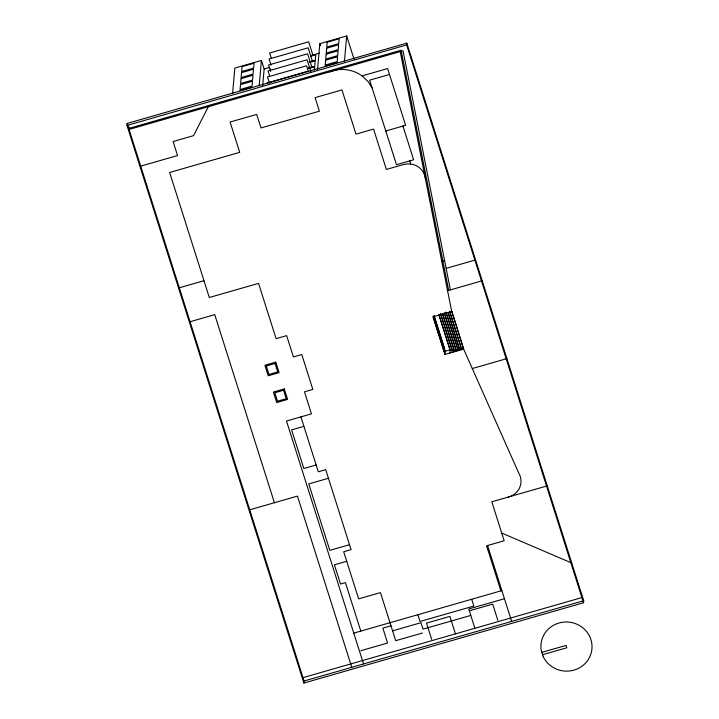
<?xml version="1.0" encoding="UTF-8"?>
<svg xmlns="http://www.w3.org/2000/svg" width="719" height="719" viewBox="0 0 719 719"><rect width="100%" height="100%" fill="white"/><g stroke="black" fill="none" stroke-linecap="round" stroke-linejoin="round"><path stroke-width="1.08" d="M126.984 125.457L127.164 123.434L406.81 43.131L583.711 600.725L583.531 602.756L303.885 683.05L126.984 125.457L406.648 44.92L406.81 43.131M232.597 93.407L234.816 68.071L261.419 60.432L264.143 69.006L262.678 85.741M259.2 85.768L261.419 60.432M270.443 71.019L270.632 68.862M314.419 70.085L314.706 66.849L309.341 68.386M317.537 69.653L319.811 43.661L320.413 45.567M344.455 61.286L346.675 35.95L319.739 43.688L320.341 45.594M303.885 683.05L304.065 681.019L127.164 123.434M508.288 497.054A17.067 16.402 5 0 0 518.75 473.111L463.629 349.092L451.721 311.147L463.629 349.092L444.989 354.44L445.412 350.423M449.735 312.037L461.688 349.326L463.656 348.769M449.869 353.038L450.148 349.82L438.878 314.302M451.838 352.481L452.08 349.677L440.81 314.149M453.797 351.915L454.013 349.524L442.742 313.996M455.765 351.348L455.936 349.371L444.342 312.801M457.733 350.782L457.868 349.218L446.265 312.648M459.702 350.216L448.53 313.547M461.661 349.659L449.797 311.3M208.33 106.7L193.546 135.648L173.09 141.526L177.548 155.556L140.708 166.134M264.143 69.006L269.517 67.469M310.752 55.624L319.263 53.179M310.392 56.397L315.758 54.851L315.282 60.243L309.17 61.924M309.871 62.391L315.228 60.854L314.76 66.238L308.325 68.089M308.64 67.928L311.812 67.011L307.615 53.799L268.573 65.007L270.506 71.109M239.975 90.639L251.938 87.206M325.105 66.193L337.067 62.76M267.001 83L306.042 71.792M129.069 129.456L403.035 50.788L450.4 289.901M329.428 71.927A32.894 31.6 5 0 1 362.079 75.89L387.622 68.557L405.624 125.304L385.779 131.002M389.5 74.479L369.656 80.177L396.475 164.705L413.623 159.78L402.937 126.077M179.31 287.789L203.971 280.707M190.077 321.726L214.738 314.643L274.415 502.725M441.763 261.33L444.576 260.521M446.131 268.376L475.583 259.918M447.586 290.71L482.197 280.769M444.989 354.44L433.054 316.827L451.694 311.48L400.222 51.597M450.148 349.82L445.268 351.223L433.997 315.704M452.08 349.677L450.112 350.234L438.842 314.715M454.013 349.524L452.044 350.09L440.441 313.52M455.936 349.371L453.977 349.937L442.374 313.367M457.868 349.218L455.9 349.785L444.306 313.214M459.801 349.066L457.832 349.632L445.897 312.019M461.724 348.913L459.765 349.479L448.162 312.909M472.275 368.55L506.895 358.61M303.912 426.358L291.599 429.89L303.858 468.518L316.171 464.986M328.448 478.279L308.748 483.932L329.823 550.359L349.524 544.696M249.673 509.825L297.459 496.101L351.78 667.322M547.267 485.864L491.805 501.781L504.172 540.76L486.583 545.802L500.882 590.874M346.729 561.305L334.416 564.837L340.5 584.026L345.426 582.615L360.812 631.093M353.775 633.115L501.871 590.596M390.983 625.782L382.859 628.109L387.586 643.02L360.83 650.704M392.592 630.851L420.948 622.699L422.997 629.143L470.792 615.419M504.45 598.729L468.752 608.975L474.873 628.298M469.336 610.817L492.713 604.113L497.881 620.407M422.439 633.017L395.711 640.692L380.459 592.609L358.646 598.873L343.7 551.761L351.088 549.64L325.716 469.669L318.328 471.79L300.91 416.894M302.987 677.649L582.633 597.354M304.065 681.019L583.711 600.725M541.731 652.394L566.096 645.392L566.842 647.747L542.477 654.748M501.727 533.049L571.758 563.049M362.079 75.89L368.218 81.696L372.181 88.14M406.648 44.92L583.531 602.756M346.675 35.95L354.027 59.12M434.105 315.794L444.639 349.003M433.126 316.809L445.061 354.422M487.572 545.523L511.649 621.414M312.855 55.021L308.667 41.801L269.616 53.017L271.234 58.095M312.334 61.016L308.145 47.805L269.095 59.012L271.027 65.114M310.959 71.999L307.094 59.794L268.043 71.01L269.661 76.088M308.505 71.891L306.564 65.788L267.522 77.005L269.454 83.107M471.7 599.26L473.848 606.036L420.031 621.486L417.883 614.709M455.442 633.87L449.896 616.399L426.52 623.112L431.697 639.407M363.553 663.943L286.495 421.028L311.462 413.856L304.479 391.837L312.837 389.437L301.764 354.53L293.406 356.93L286.647 335.629L276.096 338.658L258.552 283.376L209.31 297.513L169.639 172.47L239.706 152.347L230.089 122.041L256.692 114.402L260.997 127.955L319.389 111.193L315.093 97.64L341.956 89.92L355.986 134.147L373.574 129.096L386.373 169.45L402.856 164.714L407.215 163.878L411.663 164.148A17.067 16.402 5 0 1 425.486 179.157M129.177 128.234L128.854 127.2L128.746 128.422L401.085 50.222L448.665 290.404M403.062 126.041L403.305 127.254M409.956 160.831L410.603 164.085M240.506 84.644L240.074 89.524L252.036 86.082L252.459 81.211L240.506 84.644M241.027 78.641L240.604 83.521L252.558 80.088L252.989 75.207L241.027 78.641M241.548 72.646L241.126 77.526L253.088 74.093L253.51 69.213L241.548 72.646M242.078 66.651L241.647 71.532L253.609 68.098L254.041 63.218L242.078 66.651M325.626 60.198L325.204 65.078L337.166 61.645L337.588 56.765L325.626 60.198M326.156 54.204L325.725 59.084L337.687 55.642L338.11 50.77L326.156 54.204M326.678 48.2L326.255 53.08L338.209 49.647L338.64 44.767L326.678 48.2M327.199 42.205L326.777 47.086L338.739 43.652L339.161 38.772L327.199 42.205M275.808 362.142L264.898 365.279L268.232 375.776L279.134 372.649L275.808 362.142M275.062 363.481L266.3 365.998L268.978 374.437L277.741 371.921L275.062 363.481M284.302 388.916L273.391 392.044L276.725 402.55L287.627 399.422L284.302 388.916M283.556 390.255L274.793 392.772L277.471 401.211L286.234 398.694L283.556 390.255M543.205 656.609L541.254 650.452A25.569 24.572 5 0 1 573.304 622.933A25.569 24.572 5 0 1 585.904 662.666A25.569 24.572 5 0 1 543.205 656.609"/></g></svg>
